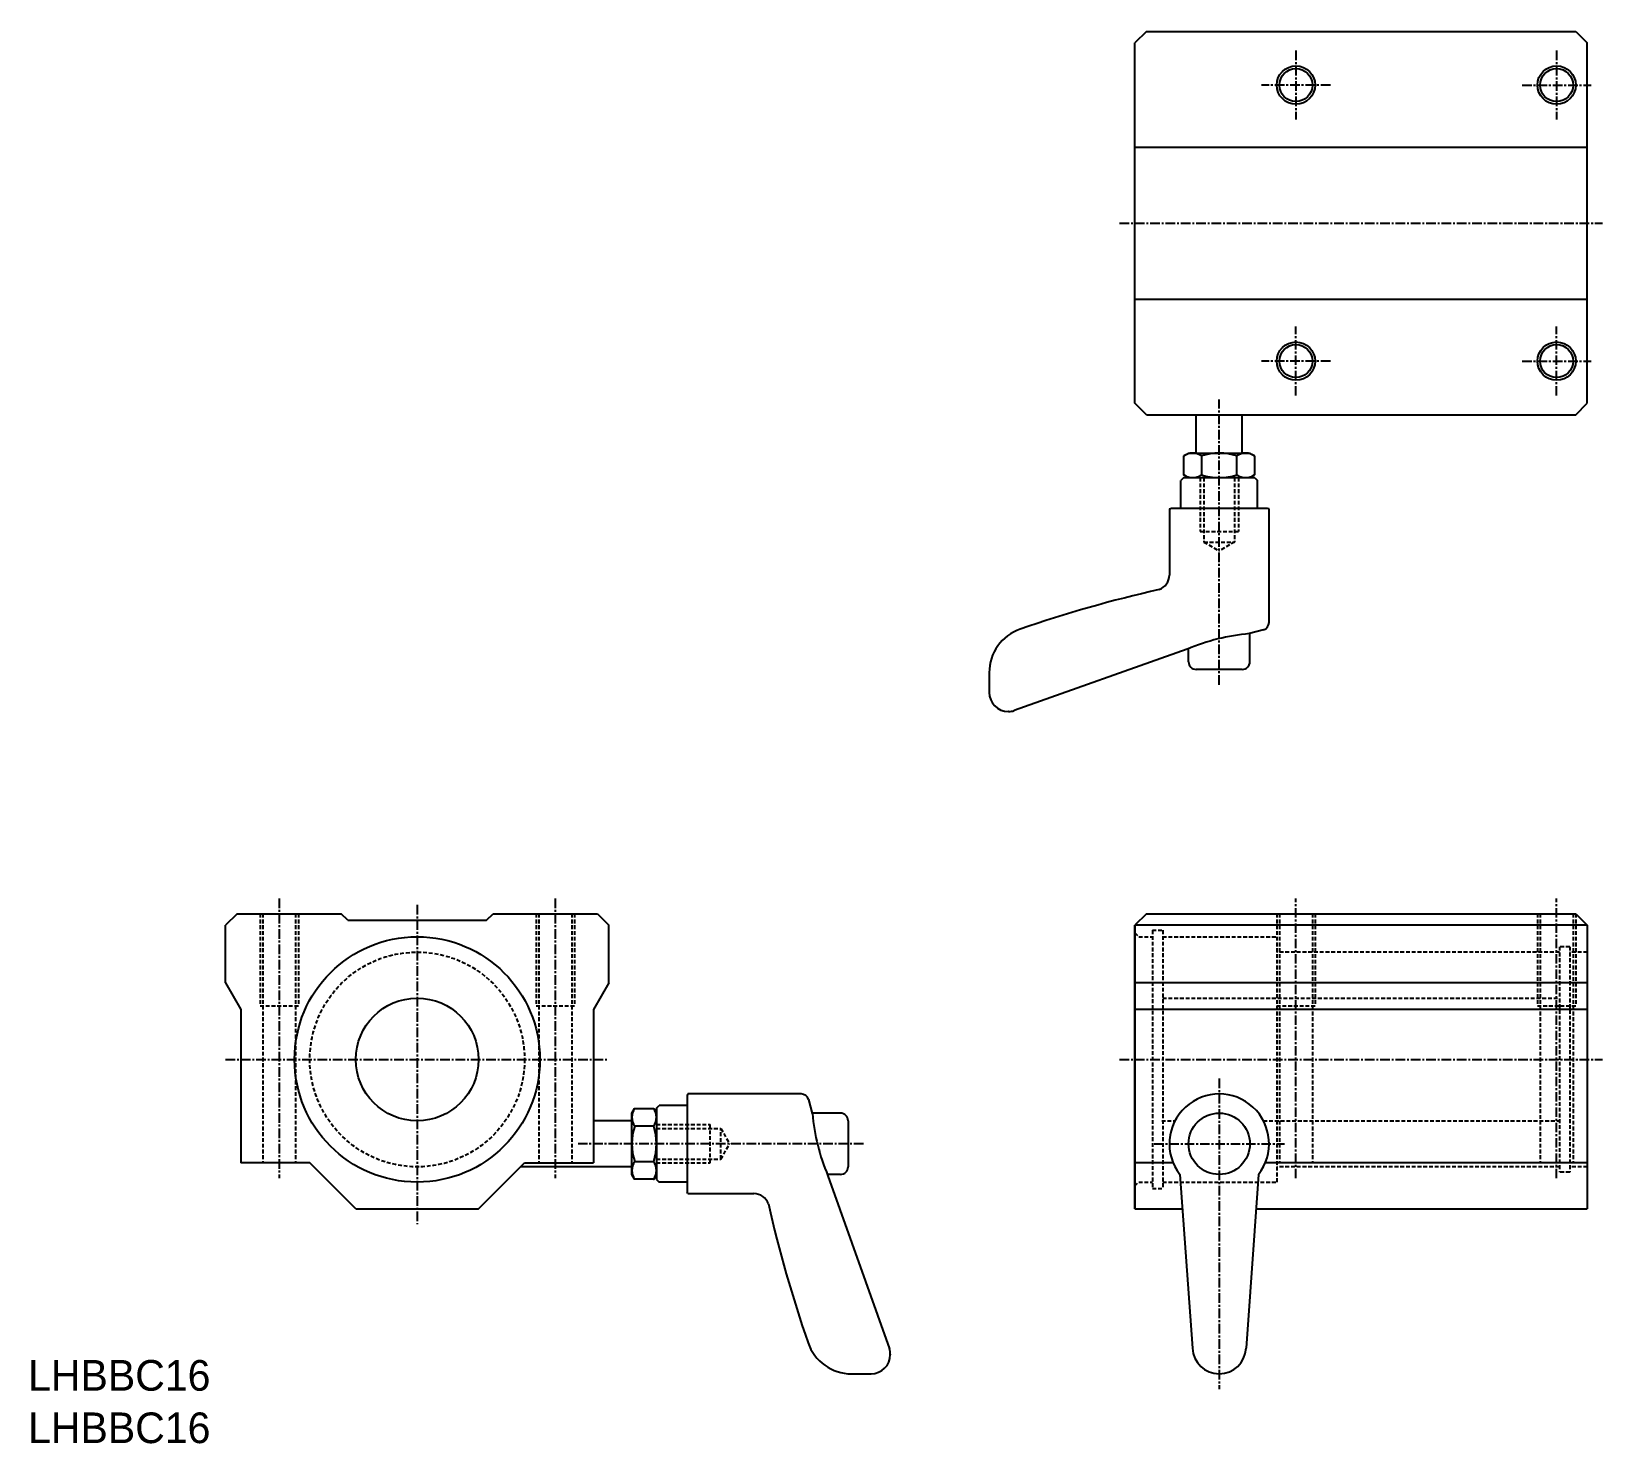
# Model space of a CAD drawing. Extents: x 1709 to 1914, y -967 to -783.
import ezdxf

# ---------------------------------------------------------------- set-up
doc = ezdxf.new("R2010")
doc.units = 0
doc.linetypes.add('CENTER', pattern=[2, 1.25, -0.25, 0.25, -0.25])
doc.linetypes.add('DASHED', pattern=[0.75, 0.5, -0.25])
doc.layers.get('0').update_dxf_attribs({"linetype": 'CONTINUOUS'})
doc.layers.add('CENTER', color=1, linetype='CENTER')

# ---------------------------------------------------------------- blocks, each defined once
blk = doc.blocks.new('A$C591A3873')
at = {"color": 1, "linetype": 'CENTER'}
for p, q in [((0, 8.5), (0, -32)), ((-8.5, 0), (8.5, 0))]:
    blk.add_line(p, q, dxfattribs=at)
at = {"color": 7, "linetype": 'CONTINUOUS'}
for p, q in [((-5.12, -4), (-3.5, -26.66)), ((5.12, -4), (3.5, -26.66))]:
    blk.add_line(p, q, dxfattribs=at)
blk.add_circle((0, 0), 4, dxfattribs=at)
for centre, radius, start, end in [((0, 0), 6.5, 322.0201, 217.9799), ((0, -26.5), 3.5, 182.543, 357.4475)]:
    blk.add_arc(centre, radius, start, end, dxfattribs=at)

msp = doc.modelspace()

# ---------------------------------------------------------------- linework, layer by layer
at = {"color": 7, "linetype": 'CONTINUOUS'}
for p, q in [((1854.66, -783.12), (1853.16, -784.62)), ((1853.16, -831.62), (1853.16, -784.62)), ((1854.66, -783.12), (1910.66, -783.12)), ((1910.66, -783.12), (1912.16, -784.62)), ((1912.16, -831.62), (1912.16, -784.62)), ((1853.16, -798.22), (1912.16, -798.22)), ((1853.16, -818.02), (1912.16, -818.02)), ((1854.66, -833.12), (1853.16, -831.62)), ((1910.66, -833.12), (1912.16, -831.62)), ((1854.66, -833.12), (1910.66, -833.12)), ((1861.16, -838.12), (1861.16, -833.12)), ((1867.16, -838.12), (1867.16, -833.12)), ((1859.54, -838.48), (1860.16, -838.12)), ((1859.54, -840.96), (1859.54, -838.48)), ((1860.16, -838.12), (1868.16, -838.12)), ((1861.85, -838.48), (1861.85, -840.96)), ((1866.47, -840.96), (1866.47, -838.48)), ((1868.16, -838.12), (1868.78, -838.48)), ((1868.78, -838.48), (1868.78, -840.96)), ((1859.52, -841.32), (1859.16, -841.68)), ((1859.16, -845.32), (1859.16, -841.68)), ((1868.79, -841.32), (1859.52, -841.32)), ((1860.16, -841.32), (1859.54, -840.96)), ((1868.16, -841.32), (1860.16, -841.32)), ((1868.78, -840.96), (1868.16, -841.32)), ((1868.79, -841.32), (1869.16, -841.68)), ((1869.16, -845.32), (1869.16, -841.68)), ((1857.66, -845.4), (1857.86, -845.32)), ((1857.66, -845.4), (1857.66, -854.03)), ((1870.46, -845.32), (1857.86, -845.32)), ((1870.66, -845.4), (1870.46, -845.32)), ((1870.66, -860.19), (1870.66, -845.4)), ((1869.93, -861.15), (1868.1, -861.65)), ((1868.16, -865.32), (1868.16, -861.63)), ((1860, -863.67), (1837.41, -871.7)), ((1860.16, -865.32), (1860.16, -863.6)), ((1834.16, -866.75), (1834.16, -869.32)), ((1867.16, -866.32), (1861.16, -866.32)), ((1836.74, -871.82), (1836.66, -871.82)), ((1736.06, -898.2), (1734.56, -899.7)), ((1736.06, -898.2), (1749.66, -898.2)), ((1750.51, -899.05), (1749.66, -898.2)), ((1750.51, -899.05), (1768.61, -899.05)), ((1768.61, -899.05), (1769.46, -898.2)), ((1769.46, -898.2), (1783.06, -898.2)), ((1783.06, -898.2), (1784.56, -899.7)), ((1854.66, -898.2), (1853.16, -899.7)), ((1854.66, -898.2), (1910.66, -898.2)), ((1910.66, -898.2), (1912.16, -899.7)), ((1734.56, -907.2), (1734.56, -899.7)), ((1784.56, -907.2), (1784.56, -899.7)), ((1853.16, -899.7), (1853.16, -936.7)), ((1853.16, -936.7), (1853.16, -899.7)), ((1912.16, -899.7), (1853.16, -899.7)), ((1912.16, -899.7), (1912.16, -936.7)), ((1734.56, -907.2), (1736.56, -910.67)), ((1784.56, -907.2), (1782.56, -910.67)), ((1912.16, -907.2), (1853.16, -907.2)), ((1736.56, -910.67), (1736.56, -930.7)), ((1782.56, -910.67), (1782.56, -930.7)), ((1912.16, -910.67), (1853.16, -910.67)), ((1794.85, -921.7), (1794.76, -921.9)), ((1794.76, -921.9), (1794.76, -934.5)), ((1809.63, -921.7), (1794.85, -921.7)), ((1787.56, -924.2), (1787.92, -923.58)), ((1787.92, -923.58), (1790.41, -923.58)), ((1790.41, -923.58), (1790.76, -924.2)), ((1790.76, -923.57), (1791.13, -923.2)), ((1790.76, -923.57), (1790.76, -932.84)), ((1794.76, -923.2), (1791.13, -923.2)), ((1810.59, -922.43), (1811.09, -924.26)), ((1787.56, -925.2), (1782.56, -925.2)), ((1787.56, -932.2), (1787.56, -924.2)), ((1790.41, -925.89), (1787.92, -925.89)), ((1790.76, -924.2), (1790.76, -932.2)), ((1814.76, -924.2), (1811.08, -924.2)), ((1815.76, -925.2), (1815.76, -931.2)), ((1745.56, -930.7), (1736.56, -930.7)), ((1751.56, -936.7), (1745.56, -930.7)), ((1767.56, -936.7), (1773.56, -930.7)), ((1787.56, -931.2), (1773.06, -931.2)), ((1773.56, -930.7), (1782.56, -930.7)), ((1787.92, -932.82), (1787.56, -932.2)), ((1787.92, -930.51), (1790.41, -930.51)), ((1790.76, -932.2), (1790.41, -932.82)), ((1814.76, -932.2), (1813.05, -932.2)), ((1858.16, -930.7), (1853.16, -930.7)), ((1912.16, -930.7), (1870.16, -930.7)), ((1790.41, -932.82), (1787.92, -932.82)), ((1790.76, -932.84), (1791.13, -933.2)), ((1794.76, -933.2), (1791.13, -933.2)), ((1813.11, -932.36), (1821.15, -954.95)), ((1794.85, -934.7), (1794.76, -934.5)), ((1794.85, -934.7), (1803.47, -934.7)), ((1751.56, -936.7), (1767.56, -936.7)), ((1853.16, -936.7), (1859.36, -936.7)), ((1868.96, -936.7), (1912.16, -936.7)), ((1821.26, -955.62), (1821.26, -955.7)), ((1816.2, -958.2), (1818.76, -958.2))]:
    msp.add_line(p, q, dxfattribs=at)
at = {"color": 3, "linetype": 'DASHED'}
for p, q in [((1861.66, -841.32), (1861.66, -848.32)), ((1862.16, -841.32), (1862.16, -849.72)), ((1866.16, -841.32), (1866.16, -849.72)), ((1866.66, -841.32), (1866.66, -848.32)), ((1861.66, -848.32), (1866.66, -848.32)), ((1862.16, -849.72), (1864.16, -850.87)), ((1862.16, -849.72), (1866.16, -849.72)), ((1866.16, -849.72), (1864.16, -850.87)), ((1739.06, -898.2), (1739.06, -910.2)), ((1739.41, -898.2), (1739.41, -930.7)), ((1743.71, -898.2), (1743.71, -930.7)), ((1744.06, -898.2), (1744.06, -910.2)), ((1775.06, -898.2), (1775.06, -910.2)), ((1775.41, -898.2), (1775.41, -930.7)), ((1779.71, -898.2), (1779.71, -930.7)), ((1780.06, -898.2), (1780.06, -910.2)), ((1871.66, -898.2), (1871.66, -910.2)), ((1872.01, -898.2), (1872.01, -930.7)), ((1876.31, -898.2), (1876.31, -930.7)), ((1876.66, -898.2), (1876.66, -910.2)), ((1905.66, -898.2), (1905.66, -910.2)), ((1906.01, -898.2), (1906.01, -930.7)), ((1910.31, -898.2), (1910.31, -930.7)), ((1910.66, -898.2), (1910.66, -910.2)), ((1853.16, -900.7), (1853.66, -901.2)), ((1853.66, -901.2), (1855.44, -901.2)), ((1855.44, -900.35), (1855.44, -934.05)), ((1855.44, -900.35), (1856.79, -900.35)), ((1856.79, -900.35), (1856.79, -934.05)), ((1856.79, -901.2), (1871.66, -901.2)), ((1908.53, -903.2), (1871.66, -903.2)), ((1908.53, -902.5), (1908.53, -931.9)), ((1909.88, -902.5), (1908.53, -902.5)), ((1909.88, -902.5), (1909.88, -931.9)), ((1912.16, -903.2), (1909.88, -903.2)), ((1856.79, -909.2), (1908.53, -909.2)), ((1739.06, -910.2), (1744.06, -910.2)), ((1775.06, -910.2), (1780.06, -910.2)), ((1871.66, -910.2), (1871.66, -933.2)), ((1871.66, -910.2), (1876.66, -910.2)), ((1905.66, -910.2), (1910.66, -910.2)), ((1790.76, -925.7), (1797.76, -925.7)), ((1797.76, -930.7), (1797.76, -925.7)), ((1856.66, -925.2), (1858.39, -925.2)), ((1869.92, -925.2), (1908.53, -925.2)), ((1790.76, -926.2), (1799.16, -926.2)), ((1799.16, -930.2), (1799.16, -926.2)), ((1799.16, -926.2), (1800.32, -928.2)), ((1799.16, -930.2), (1800.32, -928.2)), ((1790.76, -930.2), (1799.16, -930.2)), ((1790.76, -930.7), (1797.76, -930.7)), ((1908.53, -931.2), (1871.66, -931.2)), ((1909.88, -931.9), (1908.53, -931.9)), ((1912.16, -931.2), (1909.88, -931.2)), ((1853.16, -933.7), (1853.66, -933.2)), ((1853.66, -933.2), (1855.44, -933.2)), ((1855.44, -934.05), (1856.79, -934.05)), ((1856.79, -933.2), (1871.66, -933.2))]:
    msp.add_line(p, q, dxfattribs=at)
at = {"color": 3}
for centre in [(1874.16, -790.12), (1908.16, -790.12), (1874.16, -826.12), (1908.16, -826.12)]:
    msp.add_circle(centre, 2.5, dxfattribs=at)
at = {"color": 7, "linetype": 'CONTINUOUS'}
for centre, radius in [((1874.16, -790.12), 2.15), ((1908.16, -790.12), 2.15), ((1874.16, -826.12), 2.15), ((1908.16, -826.12), 2.15), ((1759.56, -917.2), 16), ((1759.56, -917.2), 8)]:
    msp.add_circle(centre, radius, dxfattribs=at)
at = {"color": 3, "linetype": 'DASHED'}
msp.add_circle((1759.56, -917.2), 14, dxfattribs=at)
at = {"color": 7, "linetype": 'CONTINUOUS'}
for centre, radius, start, end in [((1860.69, -840.16), 2.04, 55.6158, 124.3842), ((1864.16, -845.76), 7.64, 72.412, 107.588), ((1867.62, -840.16), 2.04, 55.6158, 124.3842), ((1860.69, -839.27), 2.04, 235.6158, 304.3842), ((1864.16, -833.68), 7.64, 252.412, 287.588), ((1867.62, -839.27), 2.04, 235.6158, 304.3842), ((1855.66, -854.03), 2, 289.379, 0), ((1894.42, -1023.94), 172.29, 102.7741, 109.0455), ((1869.66, -860.19), 1, 285.7247, 0), ((1840.16, -866.75), 6, 109.1019, 180), ((1870.64, -889.07), 27.53, 95.2907, 112.7322), ((1861.16, -865.32), 1, 180, 270), ((1867.16, -865.32), 1, 270, 0), ((1836.66, -869.32), 2.5, 180, 270), ((1836.74, -869.82), 2, 270, 289.5744), ((1809.63, -922.7), 1, 15.7247, 90), ((1789.61, -924.74), 2.04, 145.6158, 214.3842), ((1788.72, -924.74), 2.04, 325.6158, 34.3842), ((1795.21, -928.2), 7.64, 162.412, 197.588), ((1783.12, -928.2), 7.64, 342.412, 17.588), ((1838.51, -921.72), 27.53, 185.2907, 202.7322), ((1814.76, -925.2), 1, 0, 90), ((1789.61, -931.67), 2.04, 145.6158, 214.3842), ((1788.72, -931.67), 2.04, 325.6158, 34.3842), ((1814.76, -931.2), 1, 270, 0), ((1803.47, -936.7), 2, 19.379, 90), ((1973.39, -897.94), 172.29, 192.7741, 199.0455), ((1816.2, -952.2), 6, 199.1019, 270), ((1818.76, -955.7), 2.5, 270, 0), ((1819.26, -955.62), 2, 0, 19.5744)]:
    msp.add_arc(centre, radius, start, end, dxfattribs=at)
for p in [(1859.54, -840.96), (1821.26, -955.7)]:
    msp.add_point(p, dxfattribs=at)
at = {"color": 1}
msp.add_point((1790.41, -932.82), dxfattribs=at)
at = {"layer": 'CENTER', "color": 1, "linetype": 'CENTER'}
for p, q in [((1874.16, -785.62), (1874.16, -794.62)), ((1908.16, -785.62), (1908.16, -794.62)), ((1878.66, -790.12), (1869.66, -790.12)), ((1903.66, -790.12), (1912.66, -790.12)), ((1851.16, -808.12), (1914.16, -808.12)), ((1874.16, -830.62), (1874.16, -821.62)), ((1908.16, -830.62), (1908.16, -821.62)), ((1878.66, -826.12), (1869.66, -826.12)), ((1903.66, -826.12), (1912.66, -826.12)), ((1864.16, -868.32), (1864.16, -831.12)), ((1741.56, -896.2), (1741.56, -932.7)), ((1759.56, -897.05), (1759.56, -938.7)), ((1777.56, -896.2), (1777.56, -932.7)), ((1874.16, -932.7), (1874.16, -896.2)), ((1908.16, -932.7), (1908.16, -896.2)), ((1734.56, -917.2), (1784.56, -917.2)), ((1851.16, -917.2), (1914.16, -917.2)), ((1817.76, -928.2), (1780.56, -928.2))]:
    msp.add_line(p, q, dxfattribs=at)

# ---------------------------------------------------------------- block references
at = {"color": 4, "linetype": 'CONTINUOUS'}
msp.add_blockref('A$C591A3873', (1864.16, -928.2), dxfattribs=at)

# ---------------------------------------------------------------- texts
at = {"color": 7, "linetype": 'CONTINUOUS'}
for p in [(1708.81, -960.4), (1708.81, -967.24)]:
    msp.add_text('LHBBC16', height=4, dxfattribs=at).set_placement(p)

doc.saveas('drawing.dxf')
